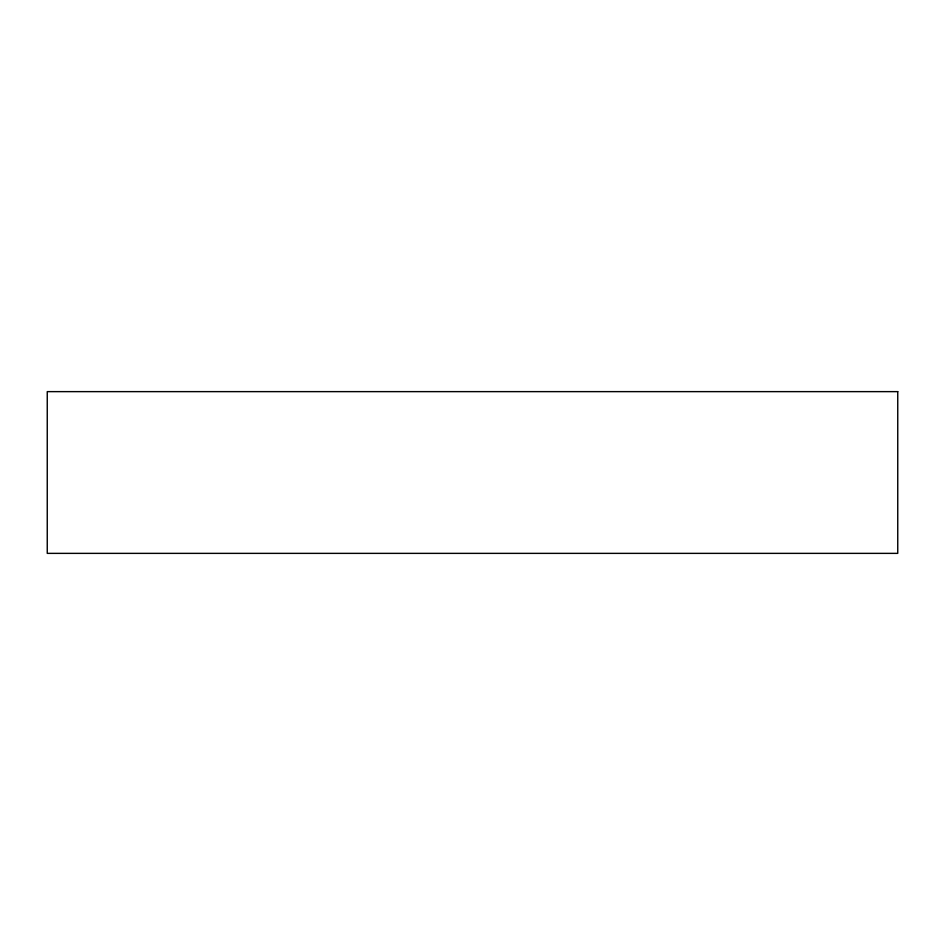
<?xml version="1.0" encoding="UTF-8"?>
<svg xmlns="http://www.w3.org/2000/svg" width="945" height="945" viewBox="0 0 945 945"><rect width="100%" height="100%" fill="white"/><g stroke="black" fill="none" stroke-linecap="round" stroke-linejoin="round"><path stroke-width="1.42" d="M897.75 391.632L47.25 391.632L47.25 553.368L897.75 553.368L897.75 391.632"/></g></svg>
